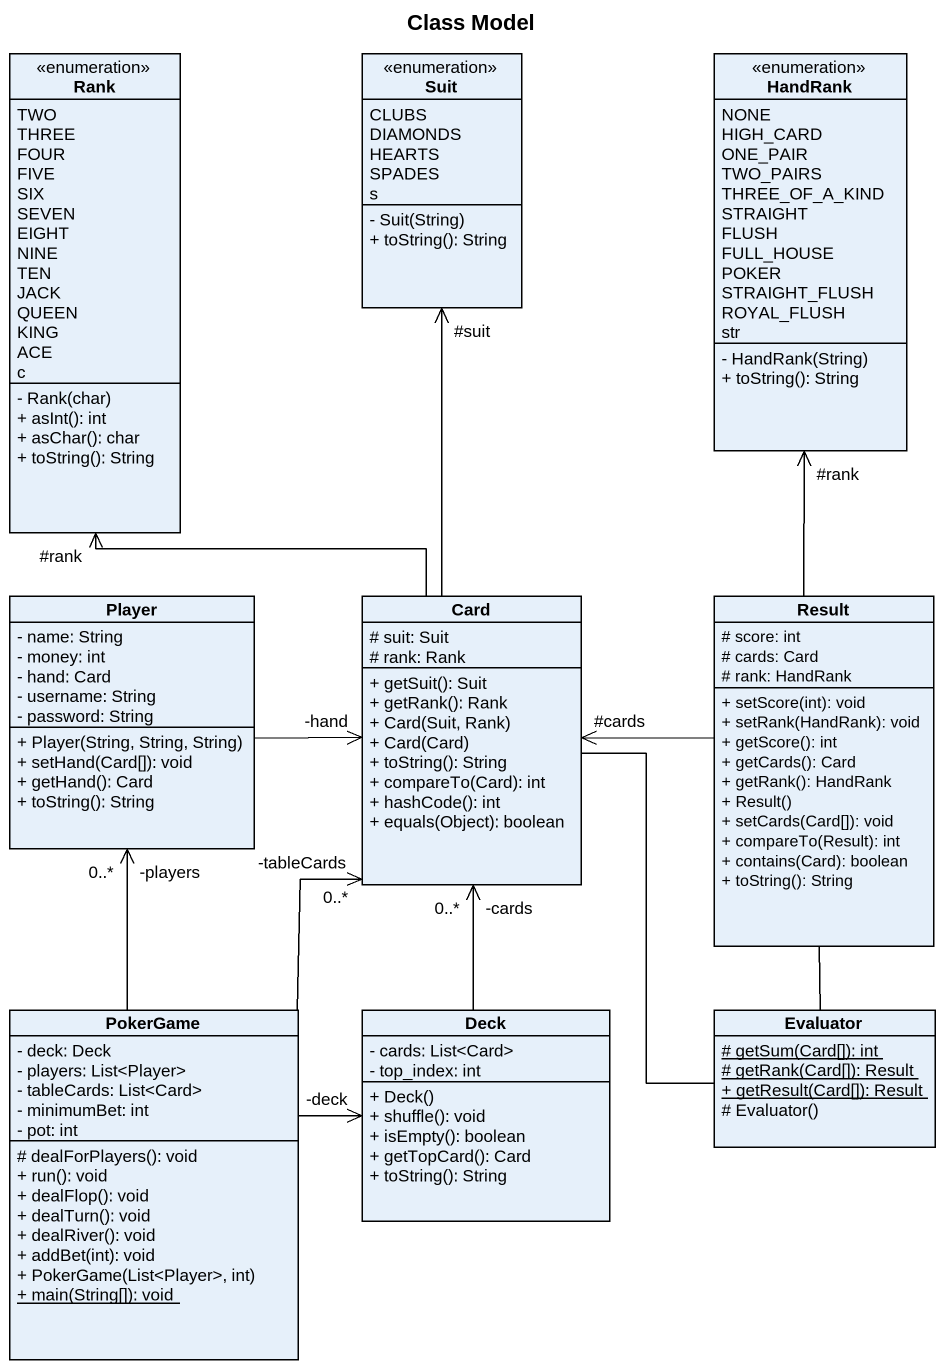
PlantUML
@startuml
title Class Model
hide circle
hide empty members
skinparam classAttributeIconSize 0
enum Rank {
  TWO
  THREE
  FOUR
  FIVE
  SIX
  SEVEN
  EIGHT
  NINE
  TEN
  JACK
  QUEEN
  KING
  ACE
  c
  - Rank(char)
  + asInt(): int
  + asChar(): char
  + toString(): String
}
enum Suit {
  CLUBS
  DIAMONDS
  HEARTS
  SPADES
  s
  - Suit(String)
  + toString(): String
}
enum HandRank {
  NONE
  HIGH_CARD
  ONE_PAIR
  TWO_PAIRS
  THREE_OF_A_KIND
  STRAIGHT
  FLUSH
  FULL_HOUSE
  POKER
  STRAIGHT_FLUSH
  ROYAL_FLUSH
  str
  - HandRank(String)
  + toString(): String
}
class Player {
  - name: String
  - money: int
  - hand: Card
  - username: String
  - password: String
  + Player(String, String, String)
  + setHand(Card[]): void
  + getHand(): Card
  + toString(): String
}
class "Card" as Card_ {
  # suit: Suit
  # rank: Rank
  + getSuit(): Suit
  + getRank(): Rank
  + Card(Suit, Rank)
  + Card(Card)
  + toString(): String
  + compareTo(Card): int
  + hashCode(): int
  + equals(Object): boolean
}
class Result {
  # score: int
  # cards: Card
  # rank: HandRank
  + setScore(int): void
  + setRank(HandRank): void
  + getScore(): int
  + getCards(): Card
  + getRank(): HandRank
  + Result()
  + setCards(Card[]): void
  + compareTo(Result): int
  + contains(Card): boolean
  + toString(): String
}
class PokerGame {
  - deck: Deck
  - players: List<Player>
  - tableCards: List<Card>
  - minimumBet: int
  - pot: int
  # dealForPlayers(): void
  + run(): void
  + dealFlop(): void
  + dealTurn(): void
  + dealRiver(): void
  + addBet(int): void
  + PokerGame(List<Player>, int)
  {static} + main(String[]): void
}
class Deck {
  - cards: List<Card>
  - top_index: int
  + Deck()
  + shuffle(): void
  + isEmpty(): boolean
  + getTopCard(): Card
  + toString(): String
}
class Evaluator {
  {static} # getSum(Card[]): int
  {static} # getRank(Card[]): Result
  {static} + getResult(Card[]): Result
  # Evaluator()
}
Player -right-> "-hand" Card_
Card_ -up-> "#rank" Rank
Card_ -up-> "#suit" Suit
Card_ -- Evaluator
Result -up-> "#rank" HandRank
Result -left-> "#cards" Card_
Result -- Evaluator
PokerGame -up-> "-players\n0..*" Player
PokerGame -up-> "-tableCards\n0..*" Card_
PokerGame -right-> "-deck" Deck
Deck -up-> "-cards\n0..*" Card_
@enduml
